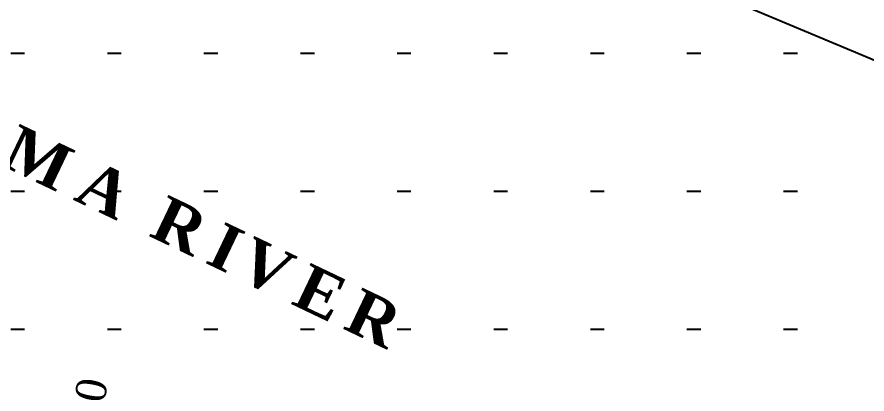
# Model space of a CAD drawing. Header units: inches. Extents: x -8940 to 26362, y -28010 to 990.
# Drawn here: x 4373.17 to 4397.34, y -7361.16 to -7350.44 of the extents above; entities that cross this region are included whole.
import ezdxf

# ---------------------------------------------------------------- set-up
doc = ezdxf.new("R2010")
doc.units = ezdxf.units.IN
doc.header["$MEASUREMENT"] = 0
doc.layers.add('Text', color=7, linetype='Continuous')
doc.styles.add('Text', font='times.ttf', dxfattribs={"height": 240})

msp = doc.modelspace()

# ---------------------------------------------------------------- hatches: boundary and pattern name
at = {"layer": 'Text', "lineweight": 25}
h = msp.add_hatch(dxfattribs=at)
h.set_pattern_fill('ACAD_ISO07W100', color=0, scale=0.784833, style=0)
h.set_pattern_definition([(0, (-582.442, -27753.198), (0, 3.9241642), [0.3924164, -2.35449854])])
h.paths.add_polyline_path([(4453.012436, -7368.509246), (4432.544063, -7360.765981), (4417.35118, -7356.454306), (4399.865945, -7352.632595), (4389.807755, -7348.417064), (4382.319111, -7347.246699), (4375.943644, -7343.680138), (4368.217405, -7333.076598), (4361.929936, -7322.334389), (4357.719224, -7314.672477), (4356.412451, -7309.03143), (4355.412858, -7306.651874), (4313.200953, -7306.651874), (4313.200953, -7400.608297), (4453.122434, -7400.608297)])
h.paths.add_polyline_path([(4387.774257, -7337.654416), (4394.795484, -7337.654416), (4394.795484, -7334.638043), (4387.774257, -7334.638043)], flags=25)

# ---------------------------------------------------------------- linework, layer by layer
at = {"layer": 'Text'}
msp.add_lwpolyline([(4389.807755, -7348.417064), (4399.865945, -7352.632595), (4417.35118, -7356.454306), (4432.544063, -7360.765981), (4453.012436, -7368.509246), (4453.122434, -7400.608297), (4453.122434, -7400.608297), (4453.122434, -7366.508718), (4445.271976, -7363.354465), (4446.882342, -7362.951401), (4447.771124, -7362.685157), (4448.101117, -7362.121237), (4447.621527, -7361.498152), (4446.165157, -7360.309299), (4444.977182, -7359.686214), (4441.787249, -7358.310619), (4437.928529, -7356.252774), (4434.333804, -7354.045167), (4429.124313, -7351.014792), (4425.155596, -7348.021395)], dxfattribs=at)

# ---------------------------------------------------------------- texts
at = {"layer": 'Text', "attachment_point": 1, "style": 'Text'}
for s, insert, char_height, rotation in [('{\\fTimes New Roman|b1|i0|c0|p18;\\T1.25;PADMA RIVER}', (4368.686373, -7351.298739), 1.2949742, 334.4693482), ('{\\T1.05;KM 11.400}', (4373.799322, -7366.827985), 0.86331613, 79.7621267)]:
    msp.add_mtext(s, dxfattribs=dict(at, insert=insert, char_height=char_height, rotation=rotation))

doc.saveas('drawing.dxf')
